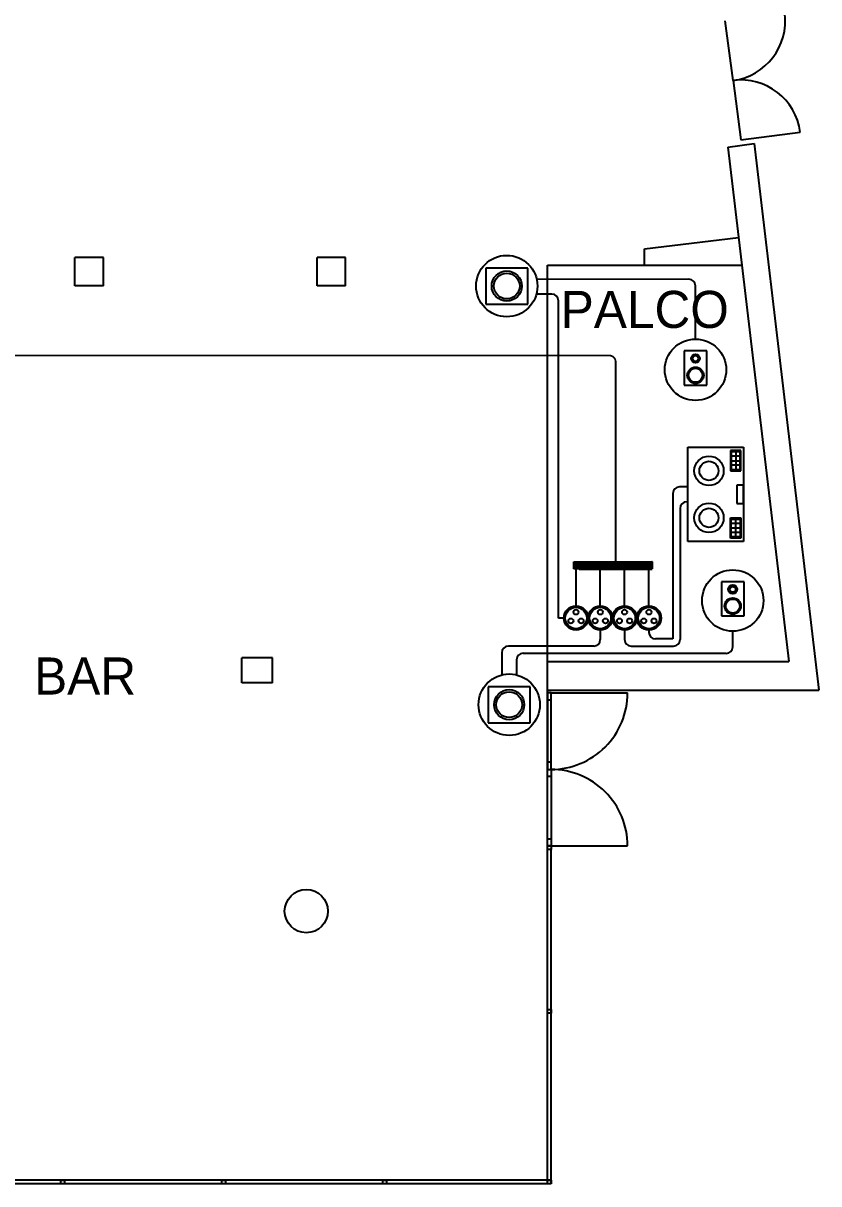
# Model space of a CAD drawing. Header units: millimetres. Extents: x 88 to 97873, y 32 to 55088.
# Drawn here: x 10006 to 21177, y 32 to 16325 of the extents above; entities that cross this region are included whole.
import ezdxf

# ---------------------------------------------------------------- set-up
doc = ezdxf.new("R2010")
doc.units = ezdxf.units.MM
doc.header["$LTSCALE"] = 0.3
doc.layers.add('Ligação exterior', color=171, linetype='Continuous')
doc.layers.add('Planta', color=7, linetype='Continuous')
doc.styles.add('Standar', font='GOTHIC.TTF', dxfattribs={"height": 1.35})

# ---------------------------------------------------------------- blocks, each defined once
blk = doc.blocks.new('piso 0')
at = {"layer": 'Planta', "color": 7, "linetype": 'Continuous'}
for p, q in [((19973, 15522), (19863, 16357)), ((19973, 15522), (20082, 14686)), ((20082, 14686), (20918, 14796)), ((19901, 14587), (20268, 14635)), ((19901, 14587), (20756, 7363)), ((20268, 14635), (21177, 6963)), ((18732, 13159), (20051, 13315)), ((11132, 13038), (10732, 13038)), ((10732, 12638), (10732, 13038)), ((11132, 12638), (11132, 13038)), ((14532, 13038), (14132, 13038)), ((14132, 12638), (14132, 13038)), ((14532, 12638), (14532, 13038)), ((18732, 12930), (18732, 13159)), ((17368, 7363), (17368, 12930)), ((17368, 12930), (20097, 12930)), ((11132, 12638), (10732, 12638)), ((14532, 12638), (14132, 12638)), ((17368, 7363), (20756, 7363)), ((17368, 6963), (17368, 7363)), ((17368, 6963), (21177, 6963))]:
    blk.add_line(p, q, dxfattribs=at)
at = {"layer": 'Planta', "color": 7}
for p, q in [((13076, 7063), (13077, 7415)), ((13505, 7414), (13077, 7415)), ((13504, 7064), (13505, 7414)), ((13504, 7064), (13076, 7063))]:
    blk.add_line(p, q, dxfattribs=at)
at = {"layer": 'Planta', "color": 7, "ltscale": 0.05}
for p, q in [((17417, 6923), (17367, 6923)), ((17367, 6923), (17367, 6824)), ((17367, 6923), (17367, 5850)), ((17417, 6923), (17367, 6923)), ((17368, 2479), (17368, 6963)), ((17417, 6824), (17417, 6923)), ((17417, 5850), (17417, 6923)), ((17367, 6824), (17417, 6824)), ((17417, 5949), (17367, 5949)), ((17367, 5949), (17367, 5850)), ((17417, 5850), (17417, 5949)), ((17367, 5750), (17367, 5850)), ((17367, 5850), (17417, 5850)), ((17367, 4776), (17367, 5850)), ((17367, 5850), (17417, 5850)), ((17367, 5850), (17417, 5850)), ((17367, 5850), (17417, 5850)), ((17417, 5750), (17367, 5750)), ((17417, 5850), (17417, 5750)), ((17417, 5850), (17417, 4776)), ((17367, 4776), (17367, 4876)), ((17367, 4876), (17417, 4876)), ((17417, 4776), (17367, 4776)), ((17417, 4776), (17367, 4776)), ((17368, 4726), (17368, 4776)), ((17368, 4776), (17418, 4776)), ((17418, 4726), (17368, 4726)), ((17417, 4876), (17417, 4776)), ((17418, 4776), (17418, 4726)), ((17418, 32), (17418, 4726)), ((17368, 32), (17368, 2479)), ((17418, 82), (3836, 82)), ((17418, 32), (3836, 32)), ((10535, 32), (10535, 82)), ((10535, 82), (10585, 82)), ((10585, 32), (10535, 32)), ((10585, 82), (10585, 32)), ((12796, 32), (12796, 82)), ((12796, 82), (12846, 82)), ((12846, 32), (12796, 32)), ((12846, 82), (12846, 32)), ((15057, 32), (15057, 82)), ((15057, 82), (15107, 82)), ((15107, 32), (15057, 32)), ((15107, 82), (15107, 32)), ((17368, 32), (17368, 82)), ((17368, 82), (17418, 82)), ((17418, 32), (17368, 32)), ((17418, 82), (17418, 32))]:
    blk.add_line(p, q, dxfattribs=at)
at = {"layer": 'Planta', "color": 7, "ltscale": 0.5}
for p, q in [((17417, 6923), (18491, 6923)), ((17417, 4776), (18491, 4776))]:
    blk.add_line(p, q, dxfattribs=at)
at = {"layer": 'Planta', "color": 7}
blk.add_circle((13981, 3860), 304, dxfattribs=at)
at = {"layer": 'Planta', "color": 7, "linetype": 'Continuous'}
for centre, start, end in [((19863, 16357), 277.4743, 7.4741), ((20082, 14686), 7.4746, 97.4743)]:
    blk.add_arc(centre, 843, start, end, dxfattribs=at)
at = {"layer": 'Planta', "color": 7, "ltscale": 0.5}
for centre, start, end in [((17418, 6923), 269.9769, 0.0011), ((17418, 4776), 359.9989, 90.0231)]:
    blk.add_arc(centre, 1074, start, end, dxfattribs=at)
at = {"color": 8, "linetype": 'Continuous', "lineweight": -3, "style": 'Standar'}
for s, p in [('PALCO', (17554, 12047)), ('BAR', (10159, 6900))]:
    blk.add_text(s, height=520.7, dxfattribs=at).set_placement(p)

msp = doc.modelspace()

# ---------------------------------------------------------------- linework, layer by layer
at = {"color": 7, "linetype": 'Continuous', "lineweight": -3}
for p, q in [((19337, 10371), (20120, 10371)), ((19337, 9051), (19337, 10371)), ((20120, 10371), (20120, 9051)), ((20120, 9051), (19337, 9051))]:
    msp.add_line(p, q, dxfattribs=at)
at = {"color": 112}
for p, q in [((19229, 9514), (19229, 7672)), ((19337, 9607), (19322, 9607)), ((18450, 8146), (18450, 8665)), ((18450, 7805), (18450, 7672)), ((18543, 7580), (19137, 7580))]:
    msp.add_line(p, q, dxfattribs=at)
at = {"color": 4, "linetype": 'Continuous'}
for p, q in [((17829, 8665), (17737, 8757)), ((17825, 8665), (17737, 8753)), ((17816, 8665), (17737, 8744)), ((17811, 8665), (17737, 8739)), ((17802, 8665), (17737, 8730)), ((17798, 8665), (17737, 8726)), ((17789, 8665), (17737, 8717)), ((17784, 8665), (17737, 8712)), ((17775, 8665), (17737, 8704)), ((17771, 8665), (17737, 8699)), ((17762, 8665), (17737, 8690)), ((17757, 8665), (17737, 8686)), ((17748, 8665), (17737, 8677)), ((17744, 8665), (17737, 8672)), ((17838, 8665), (17738, 8765)), ((17843, 8665), (17743, 8765)), ((17852, 8665), (17752, 8765)), ((17856, 8665), (17756, 8765)), ((17865, 8665), (17765, 8765)), ((17870, 8665), (17770, 8765)), ((17879, 8665), (17779, 8765)), ((17883, 8665), (17783, 8765)), ((17892, 8665), (17792, 8765)), ((17896, 8665), (17796, 8765)), ((17905, 8665), (17805, 8765)), ((17910, 8665), (17810, 8765)), ((17919, 8665), (17819, 8765)), ((17923, 8665), (17823, 8765)), ((17932, 8665), (17832, 8765)), ((17937, 8665), (17837, 8765)), ((17946, 8665), (17846, 8765)), ((17950, 8665), (17850, 8765)), ((17959, 8665), (17859, 8765)), ((17964, 8665), (17864, 8765)), ((17973, 8665), (17873, 8765)), ((17977, 8665), (17877, 8765)), ((17986, 8665), (17886, 8765)), ((17991, 8665), (17891, 8765)), ((18000, 8665), (17900, 8765)), ((18004, 8665), (17904, 8765)), ((18013, 8665), (17913, 8765)), ((18018, 8665), (17918, 8765)), ((18027, 8665), (17927, 8765)), ((18031, 8665), (17931, 8765)), ((18040, 8665), (17940, 8765)), ((18045, 8665), (17945, 8765)), ((18054, 8665), (17954, 8765)), ((18058, 8665), (17958, 8765)), ((18067, 8665), (17967, 8765)), ((18072, 8665), (17972, 8765)), ((18081, 8665), (17981, 8765)), ((18085, 8665), (17985, 8765)), ((18094, 8665), (17994, 8765)), ((18099, 8665), (17999, 8765)), ((18107, 8665), (18007, 8765)), ((18112, 8665), (18012, 8765)), ((18121, 8665), (18021, 8765)), ((18125, 8665), (18025, 8765)), ((18134, 8665), (18034, 8765)), ((18139, 8665), (18039, 8765)), ((18148, 8665), (18048, 8765)), ((18152, 8665), (18052, 8765)), ((18161, 8665), (18061, 8765)), ((18166, 8665), (18066, 8765)), ((18175, 8665), (18075, 8765)), ((18179, 8665), (18079, 8765)), ((18188, 8665), (18088, 8765)), ((18193, 8665), (18093, 8765)), ((18202, 8665), (18102, 8765)), ((18206, 8665), (18106, 8765)), ((18215, 8665), (18115, 8765)), ((18220, 8665), (18120, 8765)), ((18229, 8665), (18129, 8765)), ((18233, 8665), (18133, 8765)), ((18242, 8665), (18142, 8765)), ((18247, 8665), (18147, 8765)), ((18256, 8665), (18156, 8765)), ((18260, 8665), (18160, 8765)), ((18269, 8665), (18169, 8765)), ((18274, 8665), (18174, 8765)), ((18283, 8665), (18183, 8765)), ((18287, 8665), (18187, 8765)), ((18296, 8665), (18196, 8765)), ((18301, 8665), (18201, 8765)), ((18310, 8665), (18210, 8765)), ((18314, 8665), (18214, 8765)), ((18323, 8665), (18223, 8765)), ((18328, 8665), (18228, 8765)), ((18336, 8665), (18236, 8765)), ((18341, 8665), (18241, 8765)), ((18350, 8665), (18250, 8765)), ((18354, 8665), (18254, 8765)), ((18363, 8665), (18263, 8765)), ((18368, 8665), (18268, 8765)), ((18377, 8665), (18277, 8765)), ((18381, 8665), (18281, 8765)), ((18390, 8665), (18290, 8765)), ((18395, 8665), (18295, 8765)), ((18404, 8665), (18304, 8765)), ((18408, 8665), (18308, 8765)), ((18417, 8665), (18317, 8765)), ((18422, 8665), (18322, 8765)), ((18431, 8665), (18331, 8765)), ((18435, 8665), (18335, 8765)), ((18444, 8665), (18344, 8765)), ((18449, 8665), (18349, 8765)), ((18458, 8665), (18358, 8765)), ((18462, 8665), (18362, 8765)), ((18471, 8665), (18371, 8765)), ((18476, 8665), (18376, 8765)), ((18485, 8665), (18385, 8765)), ((18489, 8665), (18389, 8765)), ((18498, 8665), (18398, 8765)), ((18503, 8665), (18403, 8765)), ((18512, 8665), (18412, 8765)), ((18516, 8665), (18416, 8765)), ((18525, 8665), (18425, 8765)), ((18530, 8665), (18430, 8765)), ((18539, 8665), (18439, 8765)), ((18543, 8665), (18443, 8765)), ((18552, 8665), (18452, 8765)), ((18557, 8665), (18457, 8765)), ((18565, 8665), (18465, 8765)), ((18570, 8665), (18470, 8765)), ((18579, 8665), (18479, 8765)), ((18583, 8665), (18483, 8765)), ((18592, 8665), (18492, 8765)), ((18597, 8665), (18497, 8765)), ((18606, 8665), (18506, 8765)), ((18610, 8665), (18510, 8765)), ((18619, 8665), (18519, 8765)), ((18624, 8665), (18524, 8765)), ((18633, 8665), (18533, 8765)), ((18637, 8665), (18537, 8765)), ((18646, 8665), (18546, 8765)), ((18651, 8665), (18551, 8765)), ((18660, 8665), (18560, 8765)), ((18664, 8665), (18564, 8765)), ((18673, 8665), (18573, 8765)), ((18678, 8665), (18578, 8765)), ((18687, 8665), (18587, 8765)), ((18691, 8665), (18591, 8765)), ((18700, 8665), (18600, 8765)), ((18705, 8665), (18605, 8765)), ((18714, 8665), (18614, 8765)), ((18718, 8665), (18618, 8765)), ((18727, 8665), (18627, 8765)), ((18732, 8665), (18632, 8765)), ((18741, 8665), (18641, 8765)), ((18745, 8665), (18645, 8765)), ((18754, 8665), (18654, 8765)), ((18759, 8665), (18659, 8765)), ((18768, 8665), (18668, 8765)), ((18772, 8665), (18672, 8765)), ((18781, 8665), (18681, 8765)), ((18786, 8665), (18686, 8765)), ((18794, 8665), (18694, 8765)), ((18799, 8665), (18699, 8765)), ((18808, 8665), (18708, 8765)), ((18812, 8665), (18712, 8765)), ((18821, 8665), (18721, 8765)), ((18826, 8665), (18726, 8765)), ((18835, 8665), (18735, 8765)), ((18837, 8668), (18739, 8765)), ((18837, 8677), (18748, 8765)), ((18837, 8681), (18753, 8765)), ((18837, 8690), (18762, 8765)), ((18837, 8695), (18766, 8765)), ((18837, 8704), (18775, 8765)), ((18837, 8708), (18780, 8765)), ((18837, 8717), (18789, 8765)), ((18837, 8722), (18793, 8765)), ((18837, 8731), (18802, 8765)), ((18837, 8735), (18807, 8765)), ((18837, 8744), (18816, 8765)), ((18837, 8748), (18820, 8765)), ((18837, 8757), (18829, 8765)), ((18837, 8762), (18834, 8765))]:
    msp.add_line(p, q, dxfattribs=at)
at = {"color": 4, "const_width": 25}
msp.add_lwpolyline([(3817, 8867), (4077, 8862, 0.419223), (4171, 8955), (4171, 11569, -0.414214), (4264, 11661), (18233, 11661, -0.414201), (18325, 11569), (18325, 8765)], format="xyb", dxfattribs=at)
at = {"color": 112}
for centre, radius in [((18450, 7975), 171), ((18450, 7975), 150), ((18450, 8058), 34.7), ((18379, 7934), 34.7), ((18522, 7934), 34.7)]:
    msp.add_circle(centre, radius, dxfattribs=at)
for centre, start, end in [((19322, 9514), 90, 180), ((18543, 7672), 180, 270), ((19137, 7672), 270, 0)]:
    msp.add_arc(centre, 92.4, start, end, dxfattribs=at)
at = {"layer": 'Ligação exterior', "color": 30}
for p, q in [((16501, 12888), (16501, 12382)), ((17091, 12888), (16501, 12888)), ((17091, 12382), (17091, 12888)), ((19353, 12730), (17216, 12728)), ((19446, 11890), (19446, 12638)), ((17429, 12522), (17212, 12523)), ((17521, 10338), (17521, 12430)), ((16501, 12382), (17091, 12382)), ((19286, 11724), (19286, 11245)), ((19606, 11724), (19286, 11724)), ((19606, 11245), (19606, 11724)), ((19286, 11245), (19606, 11245)), ((17521, 7975), (17521, 10338)), ((17768, 8146), (17768, 8665)), ((17597, 7975), (17521, 7975))]:
    msp.add_line(p, q, dxfattribs=at)
at = {"layer": 'Ligação exterior', "color": 7, "linetype": 'Continuous', "lineweight": -3}
for p, q in [((20083, 10325), (19938, 10325)), ((19938, 10325), (19938, 10041)), ((20074, 10307), (19947, 10307)), ((19947, 10307), (19947, 10059)), ((20010, 10307), (20010, 10059)), ((20074, 10059), (20074, 10307)), ((20083, 10041), (20083, 10325)), ((20074, 10245), (19947, 10245)), ((19947, 10183), (20074, 10183)), ((20074, 10121), (19947, 10121)), ((19938, 10041), (20083, 10041)), ((19947, 10059), (20074, 10059)), ((20120, 9840), (20026, 9840)), ((20026, 9840), (20026, 9581)), ((20120, 9581), (20120, 9840)), ((20026, 9581), (20120, 9581)), ((19938, 9381), (20083, 9381)), ((19938, 9097), (19938, 9381)), ((19947, 9114), (19947, 9363)), ((19947, 9363), (20074, 9363)), ((20074, 9301), (19947, 9301)), ((20010, 9114), (20010, 9363)), ((20074, 9363), (20074, 9114)), ((20083, 9381), (20083, 9097)), ((19947, 9239), (20074, 9239)), ((20074, 9177), (19947, 9177)), ((20083, 9097), (19938, 9097)), ((20074, 9114), (19947, 9114))]:
    msp.add_line(p, q, dxfattribs=at)
at = {"layer": 'Ligação exterior', "color": 5, "linetype": 'Continuous', "lineweight": -3}
for p, q in [((19337, 9815), (19221, 9815)), ((19128, 9723), (19128, 7681)), ((18792, 7805), (18792, 7773)), ((19128, 7681), (18884, 7681))]:
    msp.add_line(p, q, dxfattribs=at)
at = {"layer": 'Ligação exterior', "color": 4, "linetype": 'Continuous', "lineweight": -3}
for p, q in [((17737, 8665), (17737, 8765)), ((17737, 8765), (18837, 8765)), ((18837, 8665), (17737, 8665)), ((18837, 8765), (18837, 8665))]:
    msp.add_line(p, q, dxfattribs=at)
at = {"layer": 'Ligação exterior', "color": 4, "linetype": 'Continuous', "lineweight": 40}
msp.add_line((17813, 8665), (18837, 8665), dxfattribs=at)
at = {"layer": 'Ligação exterior', "color": 1, "linetype": 'Continuous', "lineweight": -3}
for p, q in [((18109, 8146), (18109, 8665)), ((19809, 8484), (19809, 8005)), ((20129, 8484), (19809, 8484)), ((20129, 8005), (20129, 8484)), ((19809, 8005), (20129, 8005)), ((18109, 7805), (18109, 7672)), ((19969, 7571), (19969, 7789)), ((18017, 7580), (16818, 7580)), ((16726, 7488), (16726, 7176)), ((16934, 7387), (16934, 7176)), ((17026, 7479), (19877, 7479)), ((16535, 7011), (16535, 6505)), ((17124, 7011), (16535, 7011)), ((17124, 6505), (17124, 7011)), ((16535, 6505), (17124, 6505))]:
    msp.add_line(p, q, dxfattribs=at)
at = {"layer": 'Ligação exterior', "color": 5, "linetype": 'Continuous'}
msp.add_line((18792, 8146), (18792, 8665), dxfattribs=at)
at = {"layer": 'Ligação exterior', "color": 30}
for centre, radius in [((16796, 12635), 431), ((16796, 12635), 212), ((16796, 12635), 181), ((19446, 11460), 431), ((19446, 11618), 62.2), ((19446, 11618), 39.9), ((19446, 11382), 115), ((19446, 11382), 98.3), ((17768, 7975), 171), ((17768, 7975), 150), ((17768, 8058), 34.7), ((17696, 7934), 34.7), ((17840, 7934), 34.7)]:
    msp.add_circle(centre, radius, dxfattribs=at)
at = {"layer": 'Ligação exterior', "color": 7, "linetype": 'Continuous', "lineweight": -3}
for centre, radius in [((19635, 10041), 206), ((19635, 10041), 134), ((19635, 9381), 206), ((19635, 9381), 134)]:
    msp.add_circle(centre, radius, dxfattribs=at)
at = {"layer": 'Ligação exterior', "color": 1, "linetype": 'Continuous', "lineweight": -3}
for centre, radius in [((19969, 8220), 431), ((19969, 8378), 62.2), ((19969, 8378), 39.9), ((19969, 8143), 115), ((19969, 8143), 98.3), ((18109, 7975), 171), ((18109, 7975), 150), ((18109, 8058), 34.7), ((18037, 7934), 34.7), ((18181, 7934), 34.7), ((16830, 6758), 431), ((16830, 6758), 212), ((16830, 6758), 181)]:
    msp.add_circle(centre, radius, dxfattribs=at)
at = {"layer": 'Ligação exterior', "color": 5, "linetype": 'Continuous'}
for centre, radius in [((18792, 7975), 171), ((18792, 7975), 150), ((18792, 8058), 34.7), ((18720, 7934), 34.7), ((18863, 7934), 34.7)]:
    msp.add_circle(centre, radius, dxfattribs=at)
at = {"layer": 'Ligação exterior', "color": 30}
for centre, end in [((19353, 12638), 90.0461), ((17428, 12430), 89.7073)]:
    msp.add_arc(centre, 92.4, 0, end, dxfattribs=at)
at = {"layer": 'Ligação exterior', "color": 5, "linetype": 'Continuous', "lineweight": -3}
for centre, start, end in [((19221, 9723), 90, 180), ((18884, 7773), 180, 270)]:
    msp.add_arc(centre, 92.4, start, end, dxfattribs=at)
at = {"layer": 'Ligação exterior', "color": 1, "linetype": 'Continuous', "lineweight": -3}
for centre, start, end in [((18017, 7672), 270, 0), ((16818, 7488), 90, 180), ((19877, 7571), 270, 0), ((17026, 7387), 90, 180)]:
    msp.add_arc(centre, 92.4, start, end, dxfattribs=at)
at = {"layer": 'Planta', "color": 7, "ltscale": 0.05}
for p, q in [((17368, 2429), (17368, 2479)), ((17368, 2479), (17418, 2479)), ((17418, 2479), (17418, 2429)), ((17418, 2429), (17368, 2429))]:
    msp.add_line(p, q, dxfattribs=at)

# ---------------------------------------------------------------- block references
at = {"layer": 'Ligação exterior', "color": 30}
msp.add_blockref('piso 0', (0, 0), dxfattribs=at)

doc.saveas('drawing.dxf')
